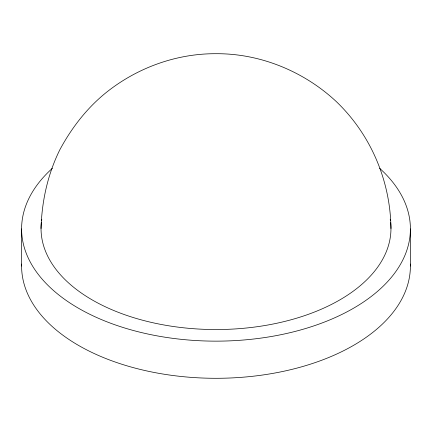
<?xml version="1.0" encoding="UTF-8"?>
<svg xmlns="http://www.w3.org/2000/svg" width="432" height="432" viewBox="0 0 432 432"><rect width="100%" height="100%" fill="white"/><g stroke="black" fill="none" stroke-linecap="round" stroke-linejoin="round"><path stroke-width="0.65" d="M41.04 228.533C41.785 201.253 47.714 174.236 59.864 149.71C71.507 128.077 86.708 108.281 105.878 92.783C136.82 67.905 176.197 53.487 216 53.708C260.302 53.411 303.912 71.388 336.209 101.498C370.759 134.509 390.447 180.803 390.96 228.533M410.4 228.906L410.4 266.058M21.6 228.906L21.6 266.058M410.368 264.06A194.4 112.234 0 0 1 216 378.292A194.4 112.234 0 0 1 21.632 264.06M379.631 168.313A194.4 112.234 0 0 1 343.262 313.751A194.4 112.234 0 0 1 88.738 313.751A194.4 112.234 0 0 1 52.369 168.313M390.658 222.588A174.96 101.012 0 0 1 216 329.546A174.96 101.012 0 0 1 41.342 222.588M41.58 220.606A174.96 101.012 0 0 1 41.774 219.289M390.226 219.289A174.96 101.012 0 0 1 390.42 220.606"/></g></svg>
